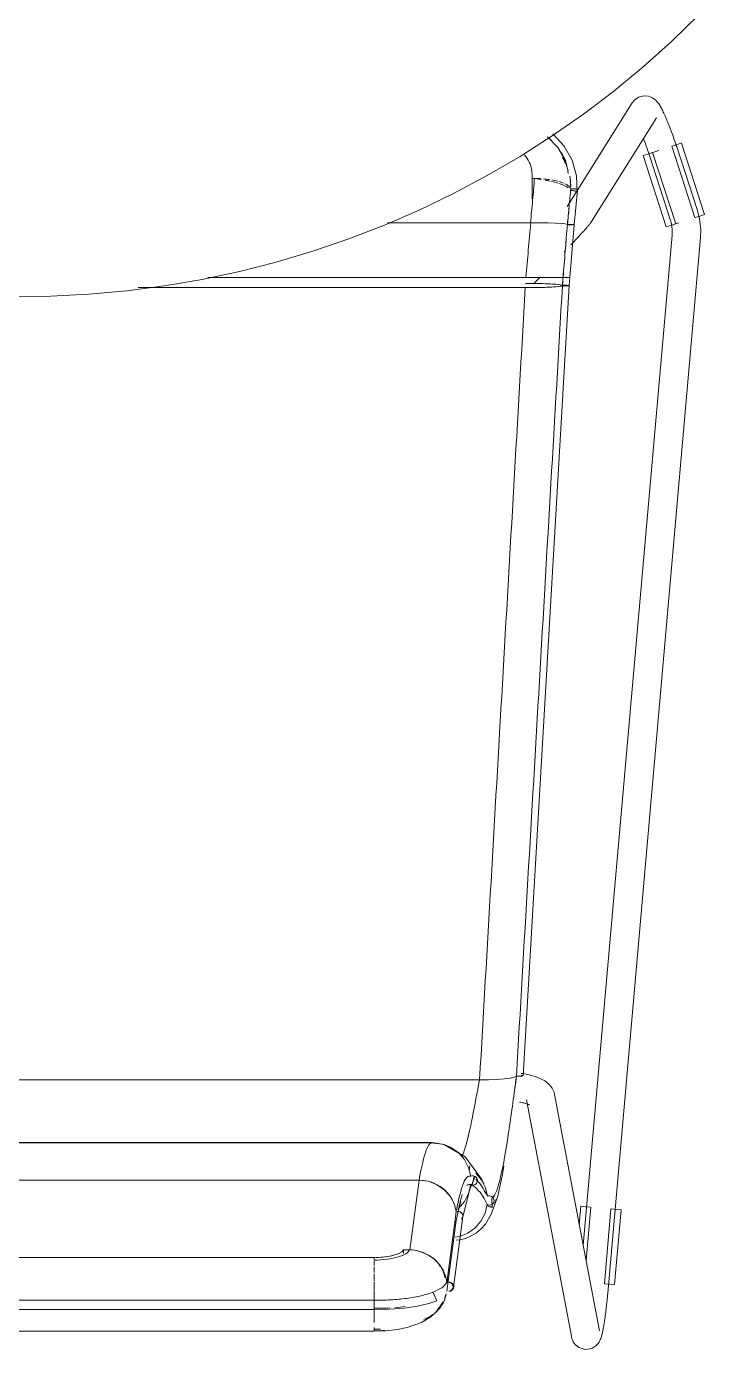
# Model space of a CAD drawing. Header units: millimetres. Extents: x 155927 to 326028, y -36033 to 97293.
# Drawn here: x 224956 to 225241, y 30517 to 31073 of the extents above; entities that cross this region are included whole.
import ezdxf

# ---------------------------------------------------------------- set-up
doc = ezdxf.new("R2010")
doc.units = ezdxf.units.MM
doc.header["$MEASUREMENT"] = 0
doc.layers.add('I-FURN', color=8, linetype='CONTINUOUS', lineweight=9)

msp = doc.modelspace()

# ---------------------------------------------------------------- linework, layer by layer
at = {"layer": 'I-FURN'}
for p, q in [((225227.01, 31066.59), (225238.5, 31077.72)), ((225215.08, 31055.93), (225227.01, 31066.59)), ((225202.73, 31045.76), (225215.08, 31055.93)), ((225210.48, 31040.86), (225187.44, 31004.09)), ((225189.98, 31036.09), (225202.73, 31045.76)), ((225211.37, 31041.98), (225210.48, 31040.86)), ((225211.37, 31041.98), (225213.1, 31043.2)), ((225213.1, 31043.2), (225215.33, 31043.79)), ((225215.33, 31043.79), (225217.3, 31043.62)), ((225217.3, 31043.62), (225218.68, 31043.1)), ((225218.68, 31043.1), (225219.6, 31042.53)), ((225219.6, 31042.53), (225220.23, 31042.01)), ((225220.23, 31042.01), (225220.69, 31041.55)), ((225220.69, 31041.55), (225221.06, 31041.12)), ((225221.06, 31041.12), (225221.37, 31040.72)), ((225221.37, 31040.72), (225221.65, 31040.33)), ((225221.65, 31040.33), (225221.91, 31039.94)), ((225176.86, 31026.93), (225189.98, 31036.09)), ((225221.91, 31039.94), (225222.15, 31039.55)), ((225222.15, 31039.55), (225222.38, 31039.15)), ((225222.38, 31039.15), (225222.61, 31038.74)), ((225222.61, 31038.74), (225222.84, 31038.31)), ((225222.84, 31038.31), (225223.07, 31037.87)), ((225223.07, 31037.87), (225223.3, 31037.42)), ((225223.3, 31037.42), (225223.53, 31036.94)), ((225223.53, 31036.94), (225223.77, 31036.45)), ((225223.77, 31036.45), (225224, 31035.94)), ((225224, 31035.94), (225224.24, 31035.41)), ((225224.24, 31035.41), (225224.48, 31034.87)), ((225224.48, 31034.87), (225224.72, 31034.31)), ((225193.34, 30990.9), (225220.65, 31034.49)), ((225224.72, 31034.31), (225224.97, 31033.73)), ((225224.97, 31033.73), (225225.21, 31033.13)), ((225225.21, 31033.13), (225225.46, 31032.52)), ((225225.46, 31032.52), (225225.71, 31031.9)), ((225225.71, 31031.9), (225225.96, 31031.26)), ((225225.96, 31031.26), (225226.22, 31030.6)), ((225226.22, 31030.6), (225226.47, 31029.94)), ((225226.47, 31029.94), (225226.73, 31029.26)), ((225226.73, 31029.26), (225226.98, 31028.57)), ((225163.39, 31018.31), (225176.86, 31026.93)), ((225179.16, 31022.09), (225174.89, 31026.56)), ((225181.84, 31022.67), (225177.1, 31027.82)), ((225215.28, 31025.6), (225215.52, 31024.98)), ((225215.52, 31024.98), (225215.75, 31024.34)), ((225215.75, 31024.34), (225215.99, 31023.7)), ((225215.99, 31023.7), (225216.22, 31023.04)), ((225226.98, 31028.57), (225227.24, 31027.87)), ((225227.24, 31027.87), (225227.49, 31027.16)), ((225227.49, 31027.16), (225227.74, 31026.45)), ((225227.74, 31026.45), (225228, 31025.73)), ((225228, 31025.73), (225228.25, 31025)), ((225228.25, 31025), (225228.5, 31024.27)), ((225228.5, 31024.27), (225228.74, 31023.53)), ((225229.21, 31023.26), (225231.16, 31023.89)), ((225231.16, 31023.89), (225240.85, 30993.88)), ((225149.58, 31010.23), (225163.39, 31018.31)), ((225182.52, 31016.26), (225179.16, 31022.09)), ((225185.23, 31016.66), (225181.84, 31022.67)), ((225215, 31018.67), (225216.96, 31019.3)), ((225215, 31018.67), (225224.69, 30988.67)), ((225216.22, 31023.04), (225216.46, 31022.37)), ((225216.46, 31022.37), (225216.69, 31021.7)), ((225216.69, 31021.7), (225216.93, 31021.02)), ((225216.93, 31021.02), (225217.16, 31020.34)), ((225216.96, 31019.3), (225218.93, 31019.94)), ((225217.16, 31020.34), (225217.39, 31019.65)), ((225217.39, 31019.65), (225217.62, 31018.95)), ((225217.62, 31018.95), (225217.72, 31018.63)), ((225217.72, 31018.63), (225226.44, 30991.81)), ((225228.74, 30989.97), (225219.05, 31019.98)), ((225221.62, 31020.81), (225219.14, 31020.01)), ((225227.12, 31022.58), (225236.8, 30992.58)), ((225227.23, 31022.62), (225229.21, 31023.26)), ((225228.74, 31023.53), (225228.99, 31022.79)), ((225228.99, 31022.79), (225229.14, 31022.33)), ((225237.85, 30995.52), (225229.14, 31022.33)), ((225187.1, 31010.14), (225185.23, 31016.66)), ((225135.45, 31002.71), (225149.58, 31010.23)), ((225168.39, 31009.02), (225169.44, 31009.02)), ((225168.45, 31000.51), (225168.45, 31010.26)), ((225187.39, 31003.23), (225187.1, 31010.14)), ((225121.04, 30995.77), (225135.45, 31002.71)), ((225187.21, 31003.72), (225183.17, 30997.27)), ((225187.51, 31004.13), (225186.09, 30989.63)), ((225106.36, 30989.4), (225121.04, 30995.77)), ((225167.74, 30990.47), (225107.63, 30990.47)), ((225107.63, 30990.47), (225167.74, 30990.47)), ((225171.5, 30990.44), (225167.74, 30990.47)), ((225167.86, 30990.47), (225171.51, 30990.44)), ((225171.6, 30990.44), (225175.04, 30990.37)), ((225175.04, 30990.37), (225171.6, 30990.44)), ((225178.14, 30990.25), (225175.04, 30990.37)), ((225175.1, 30990.36), (225178.14, 30990.25)), ((225192.94, 30990.32), (225192.77, 30990.09)), ((225193.13, 30990.58), (225192.94, 30990.32)), ((225193.34, 30990.9), (225193.13, 30990.58)), ((225226.44, 30991.81), (225226.63, 30991.17)), ((225226.63, 30991.17), (225226.79, 30990.53)), ((225226.79, 30990.53), (225226.93, 30989.89)), ((225230, 30990.38), (225228.83, 30990)), ((225238.9, 30993.25), (225236.92, 30992.62)), ((225237.86, 30995.47), (225237.85, 30995.52)), ((225238.19, 30994.38), (225237.86, 30995.47)), ((225238.48, 30993.27), (225238.19, 30994.38)), ((225238.72, 30992.16), (225238.48, 30993.27)), ((225238.91, 30991.03), (225238.72, 30992.16)), ((225240.85, 30993.88), (225238.9, 30993.25)), ((225239.06, 30989.9), (225238.91, 30991.03)), ((225091.44, 30983.63), (225106.36, 30989.4)), ((225180.61, 30990.1), (225178.14, 30990.25)), ((225178.18, 30990.25), (225180.62, 30990.1)), ((225182.35, 30989.92), (225180.61, 30990.1)), ((225180.63, 30990.1), (225182.35, 30989.92)), ((225182.35, 30989.92), (225183.24, 30989.73)), ((225183.24, 30989.73), (225182.35, 30989.92)), ((225183.71, 30989.74), (225183.24, 30989.73)), ((225183.24, 30989.73), (225183.71, 30989.74)), ((225183.25, 30989.54), (225183.73, 30989.53)), ((225183.72, 30989.53), (225183.25, 30989.54)), ((225184.21, 30989.74), (225183.71, 30989.74)), ((225183.71, 30989.74), (225184.2, 30989.74)), ((225184.22, 30989.53), (225183.72, 30989.53)), ((225183.73, 30989.53), (225184.22, 30989.53)), ((225184.2, 30989.74), (225184.7, 30989.73)), ((225184.7, 30989.73), (225184.21, 30989.74)), ((225184.22, 30989.53), (225184.71, 30989.54)), ((225184.71, 30989.54), (225184.22, 30989.53)), ((225186.09, 30989.63), (225184.26, 30967.43)), ((225185.15, 30989.72), (225184.7, 30989.73)), ((225184.7, 30989.73), (225185.15, 30989.72)), ((225184.71, 30989.54), (225185.17, 30989.55)), ((225185.16, 30989.55), (225184.71, 30989.54)), ((225185.54, 30989.71), (225185.15, 30989.72)), ((225185.15, 30989.72), (225185.53, 30989.71)), ((225185.53, 30989.71), (225185.83, 30989.69)), ((225185.83, 30989.69), (225185.54, 30989.71)), ((225185.84, 30989.59), (225185.54, 30989.56)), ((225185.55, 30989.56), (225185.84, 30989.59)), ((225186.02, 30989.66), (225185.83, 30989.69)), ((225185.84, 30989.59), (225186.03, 30989.61)), ((225186.02, 30989.61), (225185.84, 30989.59)), ((225186.02, 30989.66), (225186.09, 30989.64)), ((225186.09, 30989.64), (225186.02, 30989.66)), ((225186.09, 30989.63), (225186.02, 30989.61)), ((225186.03, 30989.61), (225186.09, 30989.63)), ((225188.13, 30984.82), (225187.73, 30984.39)), ((225188.51, 30985.23), (225188.13, 30984.82)), ((225188.87, 30985.63), (225188.51, 30985.23)), ((225189.23, 30986.02), (225188.87, 30985.63)), ((225189.57, 30986.4), (225189.23, 30986.02)), ((225189.9, 30986.76), (225189.57, 30986.4)), ((225190.22, 30987.11), (225189.9, 30986.76)), ((225227.18, 30985.25), (225189.9, 30560.9)), ((225190.52, 30987.45), (225190.22, 30987.11)), ((225190.81, 30987.77), (225190.52, 30987.45)), ((225191.08, 30988.08), (225190.81, 30987.77)), ((225191.34, 30988.38), (225191.08, 30988.08)), ((225191.58, 30988.66), (225191.34, 30988.38)), ((225191.81, 30988.92), (225191.58, 30988.66)), ((225192.02, 30989.18), (225191.81, 30988.92)), ((225192.23, 30989.42), (225192.02, 30989.18)), ((225192.42, 30989.65), (225192.23, 30989.42)), ((225192.6, 30989.87), (225192.42, 30989.65)), ((225192.77, 30990.09), (225192.6, 30989.87)), ((225226.65, 30989.3), (225224.69, 30988.67)), ((225228.62, 30989.93), (225226.65, 30989.3)), ((225226.93, 30989.89), (225227.05, 30989.23)), ((225227.05, 30989.23), (225227.14, 30988.58)), ((225227.14, 30988.58), (225227.2, 30987.92)), ((225227.23, 30985.93), (225227.18, 30985.27)), ((225227.18, 30985.27), (225227.18, 30985.25)), ((225227.2, 30987.92), (225227.24, 30987.26)), ((225227.24, 30986.6), (225227.23, 30985.93)), ((225227.24, 30987.26), (225227.24, 30986.6)), ((225239.17, 30988.76), (225239.06, 30989.9)), ((225239.14, 30984.2), (225239.21, 30985.34)), ((225239.23, 30987.62), (225239.17, 30988.76)), ((225239.21, 30985.34), (225239.24, 30986.48)), ((225239.24, 30986.48), (225239.23, 30987.62)), ((225076.3, 30978.46), (225091.44, 30983.63)), ((225185.17, 30981.65), (225184.72, 30981.16)), ((225185.62, 30982.12), (225185.17, 30981.65)), ((225186.06, 30982.6), (225185.62, 30982.12)), ((225186.49, 30983.06), (225186.06, 30982.6)), ((225186.92, 30983.51), (225186.49, 30983.06)), ((225187.33, 30983.96), (225186.92, 30983.51)), ((225187.73, 30984.39), (225187.33, 30983.96)), ((225200.19, 30540.88), (225239.13, 30984.2)), ((225045.46, 30969.95), (225060.97, 30973.89)), ((225060.97, 30973.89), (225076.3, 30978.46)), ((225182.36, 30978.68), (225181.88, 30978.17)), ((225029.81, 30966.62), (225045.46, 30969.95)), ((224998.18, 30961.87), (225014.04, 30963.93)), ((225002.94, 30963.18), (225165.54, 30963.18)), ((225165.54, 30963.18), (225002.94, 30963.18)), ((225014.04, 30963.93), (225029.81, 30966.62)), ((225032.16, 30967.5), (225165.8, 30967.5)), ((225165.8, 30967.5), (225032.16, 30967.5)), ((225183.99, 30964.08), (225164.7, 30632.17)), ((225165.54, 30963.18), (225169.32, 30963.21)), ((225169.33, 30964.94), (225165.65, 30964.97)), ((225165.8, 30967.5), (225169.59, 30967.5)), ((225169.59, 30967.5), (225165.8, 30967.5)), ((225169.02, 30964.82), (225171.6, 30967.49)), ((225169.32, 30963.21), (225172.88, 30963.29)), ((225172.88, 30964.86), (225169.33, 30964.94)), ((225169.59, 30967.5), (225173.15, 30967.49)), ((225173.16, 30967.49), (225169.59, 30967.5)), ((225173.15, 30967.38), (225169.59, 30967.37)), ((225169.59, 30967.37), (225173.15, 30967.38)), ((225176, 30964.74), (225172.88, 30964.86)), ((225172.88, 30963.29), (225176.01, 30963.41)), ((225173.16, 30967.49), (225176.28, 30967.48)), ((225176.29, 30967.48), (225173.16, 30967.49)), ((225178.49, 30964.58), (225176, 30964.74)), ((225176.01, 30963.41), (225178.52, 30963.57)), ((225178.77, 30967.4), (225176.27, 30967.39)), ((225176.27, 30967.39), (225178.77, 30967.4)), ((225176.29, 30967.48), (225178.79, 30967.47)), ((225178.79, 30967.47), (225176.29, 30967.48)), ((225180.25, 30964.39), (225178.49, 30964.58)), ((225178.52, 30963.57), (225180.26, 30963.77)), ((225180.52, 30967.41), (225178.77, 30967.4)), ((225178.77, 30967.4), (225180.52, 30967.41)), ((225178.79, 30967.47), (225180.54, 30967.46)), ((225180.54, 30967.46), (225178.79, 30967.47)), ((225181.15, 30964.17), (225180.25, 30964.39)), ((225180.26, 30963.77), (225181.15, 30963.98)), ((225180.54, 30967.46), (225181.42, 30967.44)), ((225181.43, 30967.44), (225180.54, 30967.46)), ((225181.62, 30964.18), (225181.15, 30964.17)), ((225181.15, 30963.98), (225181.62, 30963.97)), ((225181.42, 30967.44), (225181.89, 30967.44)), ((225181.89, 30967.43), (225181.42, 30967.43)), ((225181.42, 30967.43), (225181.89, 30967.43)), ((225181.9, 30967.44), (225181.43, 30967.44)), ((225182.11, 30964.19), (225181.62, 30964.18)), ((225181.62, 30963.97), (225182.12, 30963.96)), ((225181.89, 30967.44), (225182.39, 30967.44)), ((225182.38, 30967.43), (225181.89, 30967.43)), ((225181.89, 30967.43), (225182.39, 30967.43)), ((225182.39, 30967.44), (225181.9, 30967.44)), ((225182.6, 30964.18), (225182.11, 30964.19)), ((225182.12, 30963.96), (225182.61, 30963.97)), ((225182.87, 30967.43), (225182.38, 30967.43)), ((225182.39, 30967.44), (225182.88, 30967.44)), ((225182.88, 30967.44), (225182.39, 30967.44)), ((225182.39, 30967.43), (225182.88, 30967.43)), ((225183.05, 30964.17), (225182.6, 30964.18)), ((225182.61, 30963.97), (225183.06, 30963.98)), ((225183.33, 30967.43), (225182.87, 30967.43)), ((225182.88, 30967.44), (225183.33, 30967.44)), ((225183.34, 30967.44), (225182.88, 30967.44)), ((225182.88, 30967.43), (225183.33, 30967.43)), ((225183.44, 30964.15), (225183.05, 30964.17)), ((225183.06, 30963.98), (225183.44, 30964)), ((225183.33, 30967.44), (225183.71, 30967.44)), ((225183.71, 30967.43), (225183.33, 30967.43)), ((225183.33, 30967.43), (225183.71, 30967.43)), ((225183.72, 30967.44), (225183.34, 30967.44)), ((225183.73, 30964.13), (225183.44, 30964.15)), ((225183.44, 30964), (225183.74, 30964.02)), ((225183.71, 30967.44), (225184.01, 30967.44)), ((225184, 30967.43), (225183.71, 30967.43)), ((225183.71, 30967.43), (225184.01, 30967.43)), ((225184.01, 30967.44), (225183.72, 30967.44)), ((225183.92, 30964.1), (225183.73, 30964.13)), ((225183.74, 30964.02), (225183.92, 30964.05)), ((225183.99, 30964.08), (225183.92, 30964.1)), ((225183.92, 30964.05), (225183.99, 30964.08)), ((225183.99, 30964.08), (225184.26, 30967.43)), ((225184.19, 30967.43), (225184, 30967.43)), ((225184.01, 30967.44), (225184.19, 30967.44)), ((225184.2, 30967.44), (225184.01, 30967.44)), ((225184.01, 30967.43), (225184.2, 30967.43)), ((225184.19, 30967.44), (225184.26, 30967.43)), ((225184.26, 30967.43), (225184.19, 30967.43)), ((225184.26, 30967.43), (225184.2, 30967.44)), ((225184.2, 30967.43), (225184.26, 30967.43)), ((224950.27, 30959.51), (224966.26, 30959.66)), ((224966.26, 30959.66), (224982.24, 30960.44)), ((224982.24, 30960.44), (224998.18, 30961.87)), ((225146.28, 30630.45), (224762.81, 30630.45)), ((224762.88, 30630.45), (225146.28, 30630.45)), ((225146.28, 30630.45), (225150.05, 30630.51)), ((225150.05, 30630.51), (225146.36, 30630.45)), ((225150.05, 30630.51), (225153.59, 30630.66)), ((225153.59, 30630.66), (225150.11, 30630.51)), ((225153.59, 30630.66), (225156.69, 30630.9)), ((225156.69, 30630.9), (225153.63, 30630.66)), ((225156.69, 30630.9), (225159.18, 30631.21)), ((225159.19, 30631.21), (225156.72, 30630.9)), ((225159.18, 30631.21), (225160.93, 30631.58)), ((225160.93, 30631.58), (225159.19, 30631.21)), ((225161.83, 30631.98), (225160.93, 30631.58)), ((225160.93, 30631.58), (225161.83, 30631.98)), ((225161.83, 30631.98), (225162.3, 30631.96)), ((225162.31, 30631.96), (225161.83, 30631.98)), ((225162.3, 30631.96), (225162.8, 30631.96)), ((225162.8, 30631.96), (225162.31, 30631.96)), ((225162.8, 30631.96), (225163.29, 30631.96)), ((225163.3, 30631.96), (225162.8, 30631.96)), ((225163.29, 30631.96), (225163.75, 30631.99)), ((225163.75, 30631.99), (225163.3, 30631.96)), ((225163.75, 30631.99), (225164.13, 30632.02)), ((225164.14, 30632.02), (225163.75, 30631.99)), ((225164.16, 30632.31), (225163.78, 30632.35)), ((225163.79, 30632.35), (225164.17, 30632.31)), ((225164.6, 30633.07), (225163.89, 30633.19)), ((225164.13, 30632.02), (225164.43, 30632.06)), ((225164.44, 30632.06), (225164.14, 30632.02)), ((225164.45, 30632.27), (225164.16, 30632.31)), ((225164.17, 30632.31), (225164.46, 30632.27)), ((225165.29, 30632.95), (225164.6, 30633.07)), ((225164.7, 30632.17), (225164.64, 30632.22)), ((225164.64, 30632.22), (225164.7, 30632.17)), ((225165.97, 30632.81), (225165.29, 30632.95)), ((225166.64, 30632.67), (225165.97, 30632.81)), ((225167.29, 30632.52), (225166.64, 30632.67)), ((225167.94, 30632.36), (225167.29, 30632.52)), ((225168.57, 30632.18), (225167.94, 30632.36)), ((225169.18, 30632), (225168.57, 30632.18)), ((225169.79, 30631.81), (225169.18, 30632)), ((225170.38, 30631.6), (225169.79, 30631.81)), ((225170.96, 30631.38), (225170.38, 30631.6)), ((225171.53, 30631.15), (225170.96, 30631.38)), ((225172.09, 30630.89), (225171.53, 30631.15)), ((225172.65, 30630.62), (225172.09, 30630.89)), ((225173.18, 30630.33), (225172.65, 30630.62)), ((225173.72, 30630.01), (225173.18, 30630.33)), ((225174.26, 30629.65), (225173.72, 30630.01)), ((225174.79, 30629.25), (225174.26, 30629.65)), ((225175.32, 30628.8), (225174.79, 30629.25)), ((225175.84, 30628.28), (225175.32, 30628.8)), ((225176.35, 30627.68), (225175.84, 30628.28)), ((225176.83, 30626.99), (225176.35, 30627.68)), ((225177.27, 30626.2), (225176.83, 30626.99)), ((225177.63, 30625.31), (225177.27, 30626.2)), ((225177.89, 30624.32), (225177.63, 30625.31)), ((225196.71, 30525.03), (225177.89, 30624.32)), ((225163.55, 30621.06), (225163.06, 30621.16)), ((225164.02, 30620.96), (225163.55, 30621.06)), ((225164.47, 30620.86), (225164.02, 30620.96)), ((225164.89, 30620.75), (225164.47, 30620.86)), ((225165.28, 30620.64), (225164.89, 30620.75)), ((225165.65, 30620.53), (225165.28, 30620.64)), ((225165.99, 30620.43), (225165.65, 30620.53)), ((225166.29, 30620.32), (225165.99, 30620.43)), ((225166.1, 30622.09), (225184.92, 30522.79)), ((225166.56, 30620.22), (225166.29, 30620.32)), ((225166.79, 30620.12), (225166.56, 30620.22)), ((225166.98, 30620.04), (225166.79, 30620.12)), ((225167.14, 30619.96), (225166.98, 30620.04)), ((225167.22, 30619.91), (225167.14, 30619.96)), ((225167.3, 30619.87), (225167.22, 30619.91)), ((225167.32, 30619.86), (225167.3, 30619.87)), ((224782.19, 30603.95), (225126.98, 30603.95)), ((225126.98, 30603.95), (224782.19, 30603.95)), ((225126.44, 30604.1), (224821.64, 30604.1)), ((225126.44, 30604.1), (225131.47, 30603.3)), ((225130.77, 30603.47), (225126.98, 30603.95)), ((225126.98, 30603.94), (225130.77, 30603.47)), ((225130.77, 30603.47), (225134.33, 30602.1)), ((225134.34, 30602.11), (225130.77, 30603.47)), ((225131.47, 30603.3), (225134.65, 30601.93)), ((225131.63, 30603.23), (225140.28, 30598.12)), ((225134.33, 30602.1), (225137.47, 30599.93)), ((225137.47, 30599.94), (225134.34, 30602.11)), ((225139.98, 30597.07), (225137.47, 30599.94)), ((225137.47, 30599.93), (225139.98, 30597.06)), ((225141.73, 30593.67), (225139.98, 30597.07)), ((225139.98, 30597.06), (225141.73, 30593.67)), ((225140.28, 30598.12), (225147.26, 30588.58)), ((225142.63, 30589.96), (225141.73, 30593.67)), ((225144.81, 30591.34), (225147.2, 30588.5)), ((225147.21, 30588.5), (225144.81, 30591.34)), ((225155.86, 30590.19), (225156.59, 30594.25)), ((224788.23, 30588.35), (225120.94, 30588.35)), ((225120.94, 30588.35), (224788.23, 30588.35)), ((225120.94, 30588.35), (225117.08, 30559.07)), ((225124.71, 30587.87), (225120.94, 30588.35)), ((225128.26, 30586.55), (225124.71, 30587.87)), ((225131.37, 30584.48), (225128.26, 30586.55)), ((225141.73, 30582.74), (225142.63, 30586.45)), ((225142.27, 30584.6), (225144.44, 30589.92)), ((225142.63, 30589.95), (225143.1, 30590.12)), ((225143.1, 30590.12), (225142.63, 30589.96)), ((225143.1, 30586.29), (225142.63, 30586.45)), ((225142.63, 30586.45), (225143.1, 30586.29)), ((225143.6, 30590.16), (225143.1, 30590.12)), ((225143.1, 30590.12), (225143.59, 30590.15)), ((225143.59, 30586.25), (225143.1, 30586.29)), ((225143.1, 30586.29), (225143.6, 30586.25)), ((225143.31, 30586.17), (225144.14, 30590.06)), ((225143.59, 30590.15), (225144.08, 30590.07)), ((225144.08, 30586.33), (225143.59, 30586.25)), ((225144.09, 30590.07), (225143.6, 30590.16)), ((225143.6, 30586.25), (225144.09, 30586.33)), ((225144.08, 30590.07), (225144.53, 30589.87)), ((225144.53, 30586.53), (225144.08, 30586.33)), ((225144.54, 30589.87), (225144.09, 30590.07)), ((225144.09, 30586.33), (225144.54, 30586.53)), ((225144.53, 30589.87), (225144.92, 30589.56)), ((225144.92, 30586.85), (225144.53, 30586.53)), ((225144.92, 30589.56), (225144.54, 30589.87)), ((225144.54, 30586.53), (225144.92, 30586.85)), ((225144.92, 30589.56), (225145.21, 30589.15)), ((225145.21, 30589.15), (225144.92, 30589.56)), ((225145.21, 30587.25), (225144.92, 30586.85)), ((225144.92, 30586.85), (225145.21, 30587.25)), ((225145.21, 30589.15), (225145.4, 30588.69)), ((225145.4, 30588.69), (225145.21, 30589.15)), ((225145.4, 30587.71), (225145.21, 30587.25)), ((225145.21, 30587.25), (225145.4, 30587.71)), ((225145.4, 30588.69), (225145.47, 30588.2)), ((225145.47, 30588.2), (225145.4, 30588.69)), ((225145.47, 30588.2), (225145.4, 30587.71)), ((225145.4, 30587.71), (225145.47, 30588.2)), ((225147.2, 30588.5), (225148.85, 30585.18)), ((225148.85, 30585.18), (225147.21, 30588.5)), ((225147.26, 30588.58), (225148.15, 30586.83)), ((225148.85, 30585.18), (225149.64, 30581.56)), ((225149.64, 30581.57), (225148.85, 30585.18)), ((225153.97, 30581.67), (225155.86, 30590.19)), ((225133.86, 30581.74), (225131.37, 30584.48)), ((225137.47, 30576.47), (225139.98, 30579.34)), ((225138.47, 30579.37), (225137.72, 30576.93)), ((225139.3, 30572.99), (225142.27, 30584.6)), ((225139.98, 30579.34), (225141.73, 30582.74)), ((225149.64, 30581.56), (225150.11, 30581.72)), ((225150.11, 30581.72), (225149.64, 30581.57)), ((225150.11, 30581.72), (225150.61, 30581.75)), ((225150.61, 30581.75), (225150.11, 30581.72)), ((225150.61, 30581.75), (225151.1, 30581.65)), ((225151.1, 30581.66), (225150.61, 30581.75)), ((225151.55, 30581.45), (225151.1, 30581.66)), ((225151.1, 30581.65), (225151.55, 30581.45)), ((225151.29, 30574.04), (225153.97, 30581.67)), ((225151.66, 30576.84), (225151.47, 30580.68)), ((225151.55, 30581.45), (225151.93, 30581.13)), ((225151.93, 30581.13), (225151.55, 30581.45)), ((225151.93, 30581.13), (225152.22, 30580.73)), ((225152.22, 30580.73), (225151.93, 30581.13)), ((225152.38, 30579.3), (225152.19, 30578.85)), ((225152.19, 30578.84), (225152.39, 30579.3)), ((225152.22, 30580.73), (225152.4, 30580.27)), ((225152.4, 30580.27), (225152.22, 30580.73)), ((225152.46, 30579.78), (225152.38, 30579.3)), ((225152.39, 30579.3), (225152.46, 30579.78)), ((225152.4, 30580.27), (225152.46, 30579.78)), ((225152.46, 30579.78), (225152.4, 30580.27)), ((225132.64, 30545.27), (225136.49, 30574.97)), ((225137.72, 30576.93), (225136.34, 30570.64)), ((225136.49, 30574.97), (225136.46, 30575.21)), ((225137.45, 30575.16), (225136.96, 30575.13)), ((225137.95, 30575.09), (225137.45, 30575.16)), ((225138.4, 30574.89), (225137.95, 30575.09)), ((225138.78, 30574.59), (225138.4, 30574.89)), ((225139.08, 30574.21), (225138.78, 30574.59)), ((225139.26, 30573.77), (225139.08, 30574.21)), ((225139.33, 30573.3), (225139.26, 30573.77)), ((225146.94, 30571.13), (225148.68, 30574.45)), ((225149.59, 30578.08), (225148.67, 30574.45)), ((225148.68, 30574.45), (225149.59, 30578.08)), ((225148.79, 30569.92), (225151.29, 30574.04)), ((225150.06, 30577.92), (225149.59, 30578.08)), ((225149.59, 30578.08), (225150.06, 30577.91)), ((225150.49, 30577.16), (225151.66, 30576.84)), ((225151.05, 30577.95), (225150.55, 30577.87)), ((225150.56, 30577.87), (225151.05, 30577.95)), ((225151.5, 30578.14), (225151.05, 30577.95)), ((225151.05, 30577.95), (225151.5, 30578.14)), ((225151.89, 30578.45), (225151.5, 30578.14)), ((225151.5, 30578.14), (225151.89, 30578.45)), ((225152.19, 30578.85), (225151.89, 30578.45)), ((225151.89, 30578.45), (225152.19, 30578.84)), ((225188.85, 30577.38), (225188.16, 30569.49)), ((225188.85, 30577.38), (225190.89, 30577.2)), ((225190.89, 30577.2), (225192.96, 30577.02)), ((225191.11, 30554.53), (225193.08, 30577.01)), ((225201.53, 30576.27), (225198.77, 30544.86)), ((225201.65, 30576.26), (225203.72, 30576.08)), ((225205.76, 30575.9), (225203, 30544.49)), ((225203.72, 30576.08), (225205.76, 30575.9)), ((225132.62, 30541.73), (225136.47, 30571.42)), ((225135.46, 30543.29), (225139.32, 30573.07)), ((225138.78, 30572), (225139.08, 30572.39)), ((225139.08, 30572.39), (225139.27, 30572.83)), ((225139.27, 30572.83), (225139.33, 30573.3)), ((225141.38, 30566.13), (225144.46, 30568.3)), ((225144.46, 30568.3), (225146.94, 30571.13)), ((225147.05, 30567.96), (225148.79, 30569.92)), ((225137.86, 30564.74), (225136.12, 30564.36)), ((225136.12, 30564.36), (225137.86, 30564.73)), ((225136.58, 30563.07), (225138, 30563.22)), ((225137.86, 30564.73), (225141.38, 30566.13)), ((225138, 30563.22), (225140.51, 30563.87)), ((225140.51, 30563.87), (225142.88, 30564.9)), ((225142.88, 30564.9), (225145.08, 30566.28)), ((225145.08, 30566.28), (225147.05, 30567.96)), ((225112.37, 30557.49), (225110.39, 30556.82)), ((225113.72, 30558.28), (225112.37, 30557.49)), ((225114.36, 30559.14), (225113.72, 30558.28)), ((225114.36, 30557.47), (225114.36, 30559.14)), ((225117.08, 30559.07), (225114.36, 30559.14)), ((225102.01, 30555.88), (224807.16, 30555.88)), ((224807.16, 30555.82), (225102.01, 30555.82)), ((225105.05, 30555.99), (225102.01, 30555.88)), ((225102.01, 30554.29), (225102.01, 30552.56)), ((225102.01, 30551.97), (225102.01, 30549.51)), ((225107.9, 30556.31), (225105.05, 30555.99)), ((225110.39, 30556.82), (225107.9, 30556.31)), ((225102.01, 30548.98), (225102.01, 30547.36)), ((225102.01, 30545.88), (225102.01, 30547.37)), ((225133.08, 30545.26), (225133.34, 30547.31)), ((225102.01, 30545.51), (225102.01, 30541.96)), ((225102.01, 30537.95), (225102.01, 30541.76)), ((225102.01, 30541.76), (225102.01, 30537.95)), ((225128.44, 30537.71), (225126.68, 30541.25)), ((225200.96, 30544.66), (225198.89, 30544.85)), ((225200.1, 30539.97), (225200.17, 30540.72)), ((225200.17, 30540.72), (225200.19, 30540.88)), ((225203, 30544.49), (225200.96, 30544.66)), ((225102.01, 30537.98), (224807.16, 30537.98)), ((225102.01, 30537.87), (225102.01, 30534.02)), ((225102.01, 30537.65), (225102.01, 30537.87)), ((225102.01, 30537.31), (225102.01, 30537.65)), ((225102.01, 30536.9), (225102.01, 30537.31)), ((225102.01, 30536.42), (225102.01, 30536.9)), ((225102.01, 30535.92), (225102.01, 30536.42)), ((225102.01, 30535.43), (225102.01, 30535.92)), ((225102.01, 30534.98), (225102.01, 30535.43)), ((225102.01, 30534.59), (225102.01, 30534.98)), ((225114.67, 30534.6), (225120.29, 30535.44)), ((225120.29, 30535.44), (225124.98, 30536.54)), ((225124.98, 30536.54), (225128.44, 30537.71)), ((225128.3, 30533.2), (225130.98, 30537.1)), ((225130.98, 30537.1), (225131.08, 30537.3)), ((225199.49, 30534.1), (225199.57, 30534.81)), ((225199.57, 30534.81), (225199.65, 30535.53)), ((225199.65, 30535.53), (225199.73, 30536.25)), ((225199.73, 30536.25), (225199.81, 30536.99)), ((225199.81, 30536.99), (225199.89, 30537.73)), ((225199.89, 30537.73), (225199.96, 30538.47)), ((225199.96, 30538.47), (225200.03, 30539.22)), ((225200.03, 30539.22), (225200.1, 30539.97)), ((224807.16, 30534.02), (225102.01, 30534.02)), ((225102.01, 30534.28), (225102.01, 30534.59)), ((225102.01, 30534.09), (225102.01, 30534.28)), ((225102.01, 30531.24), (225102.01, 30534.26)), ((225102.01, 30534.26), (225102.01, 30531.25)), ((225102.01, 30534.02), (225108.55, 30534.11)), ((225102.01, 30534.02), (225102.01, 30534.09)), ((225102.01, 30531.08), (225102.01, 30528.5)), ((225108.55, 30534.11), (225114.67, 30534.6)), ((225121.95, 30528.52), (225125.83, 30530.91)), ((225125.83, 30530.91), (225128.3, 30533.2)), ((225198.78, 30528.87), (225198.88, 30529.47)), ((225198.88, 30529.47), (225198.97, 30530.09)), ((225198.97, 30530.09), (225199.06, 30530.73)), ((225199.06, 30530.73), (225199.14, 30531.37)), ((225199.14, 30531.37), (225199.23, 30532.04)), ((225199.23, 30532.04), (225199.32, 30532.71)), ((225199.32, 30532.71), (225199.4, 30533.4)), ((225199.4, 30533.4), (225199.49, 30534.1)), ((224807.16, 30524.98), (225102.01, 30524.98)), ((225102.01, 30526.47), (225102.01, 30525)), ((225102.01, 30524.98), (225102.01, 30525.15)), ((225102.01, 30524.98), (225107.04, 30525.09)), ((225107.04, 30525.09), (225111.86, 30525.6)), ((225111.86, 30525.6), (225115.9, 30526.39)), ((225115.9, 30526.39), (225121.95, 30528.52)), ((225197.73, 30523.4), (225197.83, 30523.81)), ((225197.83, 30523.81), (225197.93, 30524.24)), ((225197.93, 30524.24), (225198.03, 30524.68)), ((225198.03, 30524.68), (225198.13, 30525.14)), ((225198.13, 30525.14), (225198.22, 30525.62)), ((225198.22, 30525.62), (225198.32, 30526.12)), ((225198.32, 30526.12), (225198.41, 30526.63)), ((225198.41, 30526.63), (225198.51, 30527.16)), ((225198.51, 30527.16), (225198.6, 30527.71)), ((225198.6, 30527.71), (225198.69, 30528.28)), ((225198.69, 30528.28), (225198.78, 30528.87)), ((225185, 30522.38), (225184.92, 30522.79)), ((225185.14, 30521.86), (225185, 30522.38)), ((225185.35, 30521.24), (225185.14, 30521.86)), ((225185.73, 30520.44), (225185.35, 30521.24)), ((225186.48, 30519.36), (225185.73, 30520.44)), ((225188.05, 30518.04), (225186.48, 30519.36)), ((225188.05, 30518.04), (225190.8, 30517.2)), ((225193.56, 30517.69), (225195.22, 30518.73)), ((225195.22, 30518.73), (225196.07, 30519.64)), ((225196.07, 30519.64), (225196.55, 30520.34)), ((225196.55, 30520.34), (225196.86, 30520.9)), ((225196.86, 30520.9), (225197.07, 30521.37)), ((225197.07, 30521.37), (225197.24, 30521.8)), ((225197.24, 30521.8), (225197.38, 30522.21)), ((225197.38, 30522.21), (225197.51, 30522.6)), ((225197.51, 30522.6), (225197.62, 30523)), ((225197.62, 30523), (225197.73, 30523.4)), ((225190.8, 30517.2), (225193.56, 30517.69))]:
    msp.add_line(p, q, dxfattribs=at)
for centre, major_axis, ratio, start_param, end_param in [((225120.81, 30573.28), (-15.78, 0), 0.955139, 3.737469, 4.704147), ((225120.81, 30573.28), (-15.78, 0), 0.955139, 3.495799, 3.737346), ((225120.81, 30573.28), (-15.78, 0), 0.955139, 3.254129, 3.495629), ((225137.37, 30573.3), (-1.96, 0), 0.955139, 2.379629, 4.923331), ((225102.01, 30540.73), (0, -15.75), 0.000004, 2.669107, 2.851347), ((225102.01, 30529.26), (12.4, 0), 0.287441, 4.712389, 4.932602)]:
    msp.add_ellipse(centre, major_axis=major_axis, ratio=ratio, start_param=start_param, end_param=end_param, dxfattribs=at)
for points in [[(225174.84, 31026.54), (225175.3, 31026.16), (225175.76, 31025.76), (225176.22, 31025.36)], [(225169.44, 31009.02), (225169.18, 31005.99), (225168.64, 30999.85), (225168.05, 30993.6), (225167.74, 30990.47)], [(225168.45, 31010.53), (225168.46, 31010.03), (225168.44, 31009.52), (225168.39, 31009.02)], [(225169.44, 31009.02), (225170.39, 31009.01), (225171.31, 31008.98), (225172.22, 31008.92)], [(225172.28, 31008.6), (225171.81, 31008.67), (225171.33, 31008.72), (225170.85, 31008.77)], [(225173.16, 31008.85), (225174.06, 31008.78), (225174.94, 31008.67), (225175.79, 31008.55)], [(225175.97, 31007.95), (225175.32, 31008.09), (225174.65, 31008.23), (225173.97, 31008.35)], [(225179.22, 31007.1), (225178.42, 31007.35), (225177.54, 31007.58), (225176.62, 31007.8)], [(225176.64, 31008.42), (225177.49, 31008.27), (225178.29, 31008.11), (225179.03, 31007.92)], [(225179.69, 31007.74), (225180.42, 31007.53), (225181.06, 31007.3), (225181.66, 31007.05)], [(225184.33, 31009.96), (225184.52, 31008.73), (225184.56, 31007.47), (225184.57, 31006.21)], [(225184.64, 31005.51), (225184.62, 31006.41), (225184.56, 31007.31), (225184.46, 31008.2)], [(225181.85, 31006.11), (225181.21, 31006.41), (225180.47, 31006.68), (225179.65, 31006.95)], [(225183.67, 31005.04), (225183.26, 31005.36), (225182.74, 31005.69), (225182.09, 31006)], [(225184.68, 31004.68), (225184.44, 31002.24), (225183.96, 30997.29), (225183.48, 30992.25), (225183.24, 30989.73)], [(225187.33, 31003.38), (225187.29, 31003.42), (225187.17, 31003.52), (225186.87, 31003.65), (225186.48, 31003.77), (225186.03, 31003.86), (225185.54, 31003.93), (225185.04, 31003.96), (225184.72, 31003.96), (225184.58, 31003.95)], [(225183.96, 30996.63), (225183.73, 30994.34), (225183.5, 30992.04), (225183.27, 30989.73)], [(225167.86, 30990.47), (225167.52, 30986.64), (225167.17, 30982.82), (225166.83, 30978.99)], [(225181.43, 30967.44), (225181.73, 30971.16), (225182.33, 30978.6), (225182.94, 30986.02), (225183.24, 30989.73)], [(225166.83, 30978.99), (225166.49, 30975.16), (225166.14, 30971.33), (225165.8, 30967.5)], [(225165.54, 30963.18), (225162.34, 30907.66), (225159.14, 30852.13), (225155.95, 30796.69)], [(225161.83, 30631.98), (225165.05, 30687.21), (225171.49, 30797.81), (225177.93, 30908.57), (225181.15, 30963.98)], [(225181.42, 30967.43), (225181.37, 30966.89), (225181.28, 30965.8), (225181.19, 30964.72), (225181.15, 30964.18)], [(225181.15, 30964.18), (225181.74, 30964.19), (225183.25, 30964.19), (225183.99, 30964.11), (225183.99, 30964.08)], [(225181.42, 30967.44), (225181.38, 30966.86), (225181.29, 30965.71), (225181.2, 30964.55), (225181.16, 30963.98)], [(225155.95, 30796.69), (225152.75, 30741.23), (225149.56, 30685.81), (225146.36, 30630.45)], [(225161.82, 30631.97), (225161.42, 30628.84), (225161.03, 30625.68), (225160.63, 30622.57)], [(225126.98, 30603.94), (225126.8, 30604.05), (225126.62, 30604.1), (225126.44, 30604.1)], [(225142.23, 30594.42), (225142.18, 30593.95), (225142.12, 30593.48), (225142.07, 30593.02)], [(225142.63, 30586.45), (225142.08, 30586.74), (225141.54, 30586.6), (225140.99, 30586.03)], [(225139.09, 30582.3), (225138.53, 30580.69), (225137.97, 30578.32), (225137.41, 30575.81)], [(225153.36, 30580.29), (225153.12, 30579.66), (225152.89, 30579.04), (225152.66, 30578.67)], [(225151.81, 30577.45), (225151.07, 30576.74), (225150.33, 30576.95), (225149.59, 30578.08)], [(225116.83, 30559.06), (225116.7, 30558.5), (225115.76, 30557.4), (225112.44, 30556.01), (225107.64, 30555.05), (225103.9, 30554.78), (225102.01, 30554.76)], [(225132.64, 30545.27), (225132.5, 30546.51), (225131.91, 30548.89), (225130.15, 30552.23), (225127.62, 30555.07), (225124.48, 30557.26), (225120.88, 30558.67), (225118.37, 30559.03), (225117.08, 30559.07)], [(225102.85, 30555.83), (225105.63, 30555.89), (225108.17, 30556.25), (225110.39, 30556.77)], [(225130.66, 30550.78), (225131.26, 30549.69), (225131.62, 30548.51), (225131.93, 30547.32)], [(225132.44, 30545.28), (225132.09, 30544.55), (225130.78, 30543.15), (225128.31, 30541.88), (225126.85, 30541.31)], [(225132.18, 30540.4), (225132.02, 30539.71), (225131.81, 30539.04), (225131.56, 30538.38)], [(225108.61, 30534.66), (225106.43, 30534.55), (225104.23, 30534.51), (225102.01, 30534.55)], [(225115.16, 30535.23), (225113.75, 30535.05), (225112.3, 30534.88), (225110.82, 30534.77)], [(225106.61, 30525.26), (225105.14, 30525.13), (225103.59, 30525.07), (225102.01, 30525.07)]]:
    msp.add_open_spline(points, degree=3, dxfattribs=at)
for points, knots in [([(225165.28, 31018.91), (225166.05, 31018), (225167.98, 31015.01), (225168.61, 31011.4), (225168.39, 31009.02)], [0.5, 0.5, 0.5, 0.5, 0.6666667, 1, 1, 1, 1]), ([(225180.47, 31020.14), (225181.04, 31019.25), (225182.7, 31016.43), (225183.32, 31013.33), (225183.6, 31011.19)], [0.591443, 0.591443, 0.591443, 0.591443, 0.6666667, 0.8236682, 0.8236682, 0.8236682, 0.8236682]), ([(225183.6, 31012.29), (225183.21, 31013.63), (225182.48, 31015.59), (225181.47, 31017.42), (225181.12, 31018)], [0.2297626, 0.2297626, 0.2297626, 0.2297626, 0.3333333, 0.3824546, 0.3824546, 0.3824546, 0.3824546]), ([(225182.16, 31006.84), (225182.84, 31006.52), (225183.97, 31005.82), (225184.53, 31005.08), (225184.68, 31004.68)], [0.6690305, 0.6690305, 0.6690305, 0.6690305, 0.8333333, 1, 1, 1, 1]), ([(225184.68, 31004.68), (225184.82, 31004.7), (225185.1, 31004.73), (225185.53, 31004.75), (225185.9, 31004.74), (225186.19, 31004.72), (225186.46, 31004.68), (225186.71, 31004.63), (225186.94, 31004.57), (225187.13, 31004.51), (225187.33, 31004.41), (225187.43, 31004.32), (225187.46, 31004.28)], [0, 0, 0, 0, 0.0555556, 0.1111111, 0.1666667, 0.1944444, 0.2222222, 0.2777778, 0.3055556, 0.3333333, 0.3888889, 0.4444444, 0.4444444, 0.4444444, 0.4444444]), ([(225181.42, 30967.43), (225181.72, 30971.12), (225182.17, 30976.46), (225182.61, 30981.79), (225182.75, 30983.43)], [0, 0, 0, 0, 0.5, 0.7233886, 0.7233886, 0.7233886, 0.7233886]), ([(225181.16, 30963.98), (225180.88, 30963.83), (225179.49, 30963.62), (225176.13, 30963.4), (225172.96, 30963.28), (225169.36, 30963.2), (225166.81, 30963.18), (225165.54, 30963.18)], [-1, -1, -1, -1, -0.666667, -0.5, -0.333333, -0.166667, 0, 0, 0, 0]), ([(225165.65, 30964.97), (225168.16, 30964.97), (225171.93, 30964.91), (225176.11, 30964.75), (225179.46, 30964.53), (225180.86, 30964.32), (225181.15, 30964.18)], [-0.996036, -0.996036, -0.996036, -0.996036, -0.6666667, -0.5, -0.3333333, 0, 0, 0, 0]), ([(225183.99, 30964.08), (225183.99, 30964.06), (225183.85, 30964.03), (225183.46, 30964), (225183.08, 30963.98), (225182.62, 30963.97), (225182.12, 30963.96), (225181.62, 30963.97), (225181.3, 30963.97), (225181.16, 30963.98)], [-0.498493, -0.498493, -0.498493, -0.498493, -0.375, -0.3125, -0.25, -0.1875, -0.125, -0.0625, 0, 0, 0, 0]), ([(225146.28, 30630.45), (225145.31, 30625.06), (225143.36, 30614.28), (225140.93, 30603.57), (225139.47, 30599.32), (225138.98, 30598.18)], [0, 0, 0, 0, 0.25, 0.5, 0.625, 0.625, 0.625, 0.625]), ([(225161.83, 30631.98), (225160.82, 30624.43), (225158.78, 30609.21), (225155.73, 30590.78), (225153.3, 30582.48), (225151.87, 30580.88), (225151.47, 30580.68)], [0, 0, 0, 0, 0.25, 0.5, 0.75, 0.8499411, 0.8499411, 0.8499411, 0.8499411]), ([(225126.44, 30604.1), (225125.61, 30604.1), (225123.78, 30601.72), (225121.95, 30594.08), (225120.94, 30588.35)], [0.0892847, 0.0892847, 0.0892847, 0.0892847, 0.5, 1, 1, 1, 1]), ([(225142.63, 30589.95), (225141.6, 30590.5), (225139.58, 30588.55), (225137.55, 30580.63), (225136.55, 30575.29)], [0, 0, 0, 0, 0.5, 0.9902447, 0.9902447, 0.9902447, 0.9902447]), ([(225149.59, 30578.08), (225148.43, 30580.48), (225146.33, 30583.91), (225144.24, 30585.7), (225143.31, 30586.17)], [0, 0, 0, 0, 0.5, 0.9025383, 0.9025383, 0.9025383, 0.9025383]), ([(225149.64, 30581.56), (225148.47, 30583.97), (225146.84, 30586.63), (225145.21, 30588.3), (225144.76, 30588.7)], [0, 0, 0, 0, 0.5, 0.6963068, 0.6963068, 0.6963068, 0.6963068]), ([(225120.61, 30558.52), (225121.85, 30558.19), (225125.37, 30556.77), (225128.67, 30554.3), (225129.81, 30552.15)], [-0.8333333, -0.8333333, -0.8333333, -0.8333333, -0.6666667, -0.3333333, -0.3333333, -0.3333333, -0.3333333]), ([(225126.68, 30541.25), (225125.26, 30540.7), (225121.93, 30539.71), (225115.87, 30538.61), (225109.01, 30537.98), (225104.36, 30537.91), (225102.01, 30537.95)], [0.3397465, 0.3397465, 0.3397465, 0.3397465, 0.5, 0.6666667, 0.8333333, 0.9999948, 0.9999948, 0.9999948, 0.9999948]), ([(225127.51, 30532.47), (225128.46, 30533.26), (225130.13, 30535.08), (225131.73, 30537.9), (225132.2, 30539.81), (225132.36, 30540.55)], [0.5, 0.5, 0.5, 0.5, 0.6666667, 0.8333333, 0.9365189, 0.9365189, 0.9365189, 0.9365189]), ([(225133.89, 30545.36), (225134.01, 30545.32), (225134.24, 30545.22), (225134.66, 30544.95), (225135.11, 30544.4), (225135.37, 30543.53), (225135.14, 30542.75), (225134.74, 30542.24), (225134.36, 30541.94), (225133.9, 30541.75), (225133.57, 30541.71), (225133.4, 30541.7)], [-0.8125, -0.8125, -0.8125, -0.8125, -0.765625, -0.71875, -0.625, -0.5, -0.375, -0.3125, -0.25, -0.1875, -0.125, -0.125, -0.125, -0.125]), ([(225133.5, 30541.69), (225133.64, 30541.68), (225133.86, 30541.7), (225134.15, 30541.77), (225134.42, 30541.87), (225134.74, 30542.05), (225135.06, 30542.34), (225135.29, 30542.7), (225135.43, 30543.05), (225135.47, 30543.36), (225135.48, 30543.63), (225135.44, 30543.89), (225135.37, 30544.15), (225135.26, 30544.4), (225135.07, 30544.71), (225134.74, 30545.03), (225134.35, 30545.27), (225133.99, 30545.39), (225133.73, 30545.43), (225133.57, 30545.45), (225133.5, 30545.46)], [0.1111111, 0.1111111, 0.1111111, 0.1111111, 0.1666667, 0.1944444, 0.2222222, 0.2777778, 0.3333333, 0.3888889, 0.4444444, 0.4791667, 0.5138889, 0.5486111, 0.5833333, 0.6180556, 0.6527778, 0.7222222, 0.7916667, 0.8263889, 0.8611111, 0.8888889, 0.8888889, 0.8888889, 0.8888889]), ([(225122.88, 30529.82), (225123.39, 30530.01), (225124.74, 30530.58), (225126, 30531.32), (225126.72, 30531.85)], [0.260519, 0.260519, 0.260519, 0.260519, 0.3333333, 0.4544474, 0.4544474, 0.4544474, 0.4544474])]:
    msp.add_open_spline(points, degree=3, knots=knots, dxfattribs=at)

doc.saveas('drawing.dxf')
